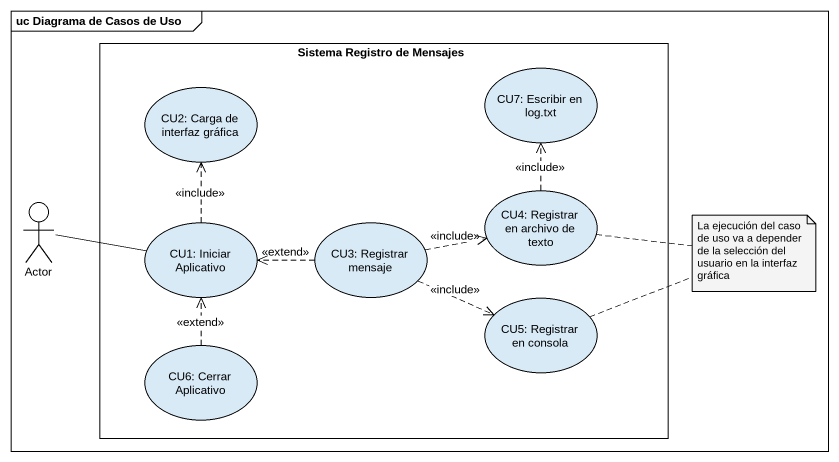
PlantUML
@startuml
mainframe uc Diagrama de Casos de Uso
rectangle "Sistema Registro de Mensajes" as Sistema_Registro_de_Mensajes {
  usecase "CU2: Carga de interfaz gráfica" as CU2_Carga_de_interfaz
  usecase "CU7: Escribir en log.txt" as CU7_Escribir_en_log_txt
  usecase "CU4: Registrar en archivo de texto" as CU4_Registrar_en_archivo_de
  usecase "CU1: Iniciar Aplicativo" as CU1_Iniciar_Aplicativo
  usecase "CU3: Registrar mensaje" as CU3_Registrar_mensaje
  usecase "CU5: Registrar en consola" as CU5_Registrar_en_consola
  usecase "CU6: Cerrar Aplicativo" as CU6_Cerrar_Aplicativo
}
actor "Actor" as Actor_
Actor_ -right- CU1_Iniciar_Aplicativo
CU4_Registrar_en_archivo_de .up.> CU7_Escribir_en_log_txt : <<include>>
CU1_Iniciar_Aplicativo .up.> CU2_Carga_de_interfaz : <<include>>
CU3_Registrar_mensaje .right.> CU4_Registrar_en_archivo_de : <<include>>
CU3_Registrar_mensaje .left.> CU1_Iniciar_Aplicativo : <<extend>>
CU3_Registrar_mensaje .right.> CU5_Registrar_en_consola : <<include>>
CU6_Cerrar_Aplicativo .up.> CU1_Iniciar_Aplicativo : <<extend>>
note as N1
  La ejecución del caso de uso va a depender de la selección del usuario en la interfaz gráfica
end note
N1 .. CU4_Registrar_en_archivo_de
N1 .. CU5_Registrar_en_consola
@enduml
